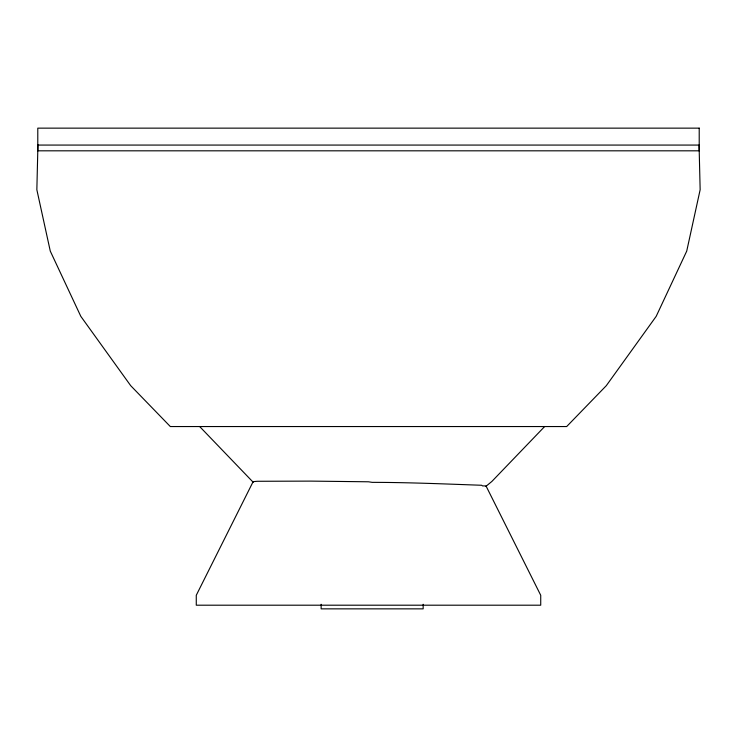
<?xml version="1.0" encoding="UTF-8"?>
<svg xmlns="http://www.w3.org/2000/svg" width="737" height="737" viewBox="0 0 737 737"><rect width="100%" height="100%" fill="white"/><g stroke="black" fill="none" stroke-linecap="round" stroke-linejoin="round"><path stroke-width="1.11" d="M253.132 481.657L196.272 595.275L196.272 605.197L540.728 605.197L540.728 595.275L486.005 485.913L482.551 485.913L481.685 485.268C445.295 483.988 408.759 482.394 372.148 482.357L368.5 481.795L310.95 481.114L257.241 481.279L253.132 481.657L253.316 482.173M544.698 426.483L491.865 481.454L485.701 486.531M252.432 481.454L199.607 426.483M423.158 604.276L423.158 608.854L321.139 608.854L321.139 604.276M37.928 145.069L36.85 189.722L50.282 251.124L80.812 316.339L130.707 385.681L170.321 426.548L566.679 426.548L606.293 385.681L656.188 316.339L686.718 251.124L700.15 189.722L699.072 145.069L37.928 145.069M699.21 128.146L37.79 128.146L37.79 150.818L699.21 150.818L699.21 128.146"/></g></svg>
